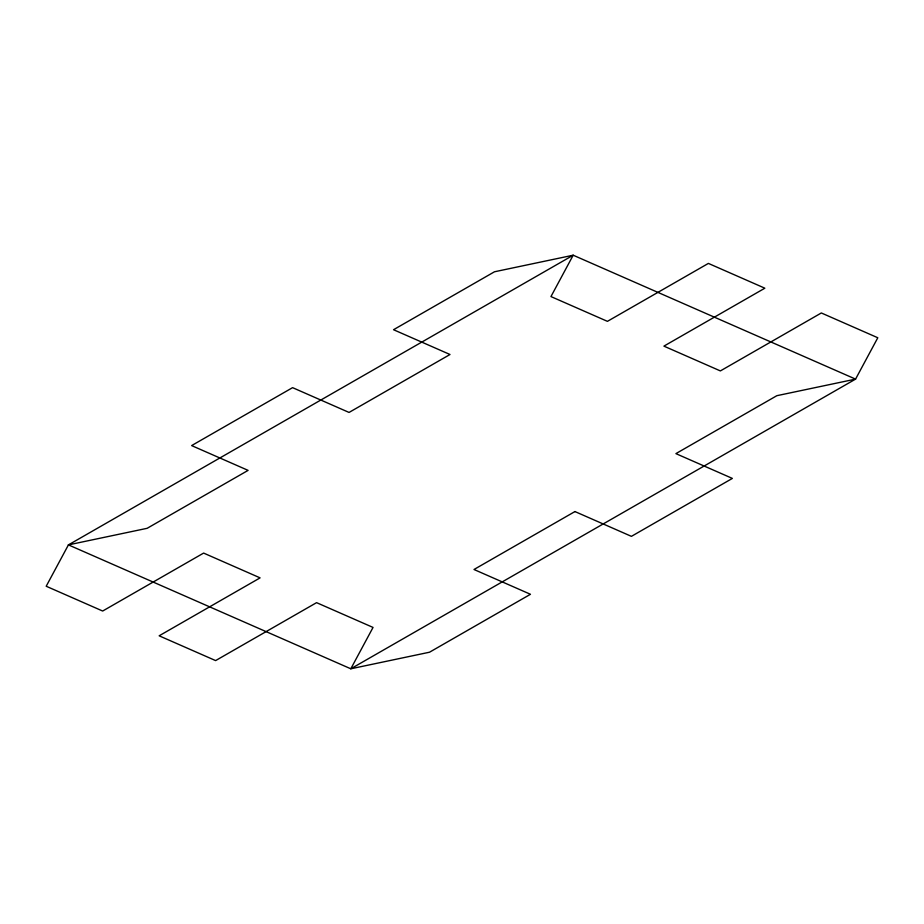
<?xml version="1.0" encoding="UTF-8"?>
<svg xmlns="http://www.w3.org/2000/svg" width="924" height="924" viewBox="0 0 924 924"><rect width="100%" height="100%" fill="white"/><g stroke="black" fill="none" stroke-linecap="round" stroke-linejoin="round"><path stroke-width="1.39" d="M68.434 544.883L46.2 586.243L102.668 611.03L203.627 553.083L260.094 577.87L159.147 635.804L215.615 660.591L316.574 602.656L373.042 627.431L350.808 668.791L68.434 544.883L573.192 255.209L855.566 379.117L877.8 337.757L821.332 312.97L720.374 370.917L663.906 346.13L764.853 288.196L708.385 263.409L607.426 321.344L550.958 296.569L573.192 255.209L494.479 271.783L393.532 329.718L450.011 354.504L349.053 412.439L292.585 387.653L191.626 445.587L248.106 470.374L147.147 528.309L68.434 544.883M574.947 511.561L473.989 569.496L530.468 594.282L429.521 652.217L350.808 668.791L855.566 379.117L776.853 395.691L675.894 453.626L732.374 478.413L631.415 536.347L574.947 511.561"/></g></svg>
